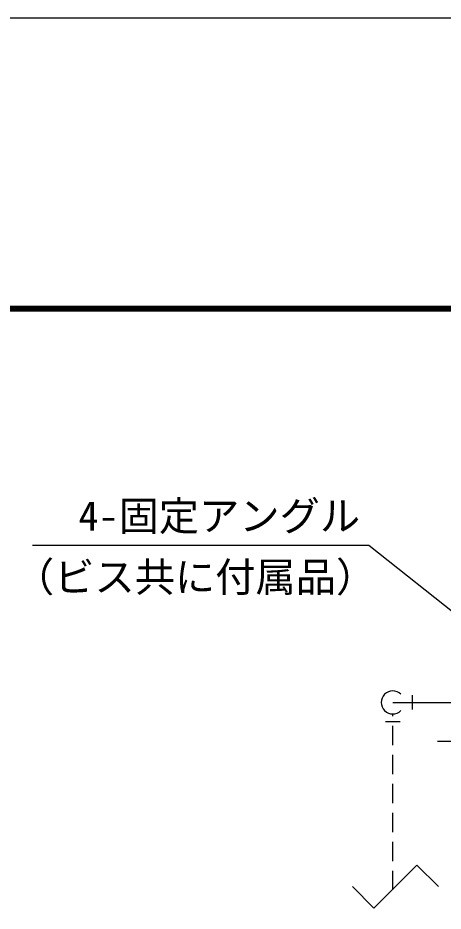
# Model space of a CAD drawing. Units: millimetres, scale not verified. Extents: x -22790 to 8910, y -6308 to 6308.
# Drawn here: x -940 to -148, y 4642 to 6308 of the extents above; entities that cross this region are included whole.
import ezdxf
from ezdxf.enums import TextEntityAlignment as Align

# ---------------------------------------------------------------- set-up
doc = ezdxf.new("R2010")
doc.units = ezdxf.units.MM
doc.header["$LTSCALE"] = 30
doc.linetypes.add('CHAIN1', pattern=[8, 5, -1, 1, -1])
doc.linetypes.add('DASHED1', pattern=[1.8, 1.2, -0.6])
for name, color, linetype, lineweight in [('0-2_機器', 3, 'Continuous', 25), ('1-3_図面枠', 7, 'Continuous', 25), ('1-4_Axis_waku', 7, 'Continuous', 25)]:
    doc.layers.add(name, color=color, linetype=linetype, lineweight=lineweight)
doc.styles.add('ＭＳ ゴシック', font='')
doc.styles.get('ＭＳ ゴシック').set_extended_font_data('MS Gothic')

msp = doc.modelspace()

# ---------------------------------------------------------------- linework, layer by layer
at = {"layer": '0-2_機器', "color": 4}
for p, q in [((-286.09, 5324), (-912.36, 5324)), ((-84.89, 5163.89), (-286.09, 5324))]:
    msp.add_line(p, q, dxfattribs=at)
at = {"layer": '0-2_機器', "color": 6}
for p, q in [((-241.38, 5031.39), (-77.89, 5031.39)), ((-205.38, 5044.89), (-205.38, 5017.89)), ((-227.88, 4995.39), (-254.88, 4995.39))]:
    msp.add_line(p, q, dxfattribs=at)
at = {"layer": '0-2_機器', "color": 6, "linetype": 'DASHED1'}
msp.add_line((-241.38, 4681.73), (-241.38, 5009.79), dxfattribs=at)
at = {"layer": '0-2_機器', "linetype": 'CHAIN1'}
msp.add_line((-158.08, 4958.89), (570.95, 4958.89), dxfattribs=at)
at = {"layer": '0-2_機器', "color": 7}
msp.add_lwpolyline([(-316.46, 4687.98), (-276.46, 4647.98), (-196.46, 4727.98), (-156.46, 4687.98)], dxfattribs=at)
at = {"layer": '0-2_機器', "color": 6}
msp.add_arc((-241.38, 5031.39), 21.6, 45, 315, dxfattribs=at)
at = {"layer": '1-3_図面枠'}
msp.add_lwpolyline([(-8910, -6307.5), (-8910, 6307.5), (8910, 6307.5), (8910, -6307.5)], close=True, dxfattribs=at)
at = {"layer": '1-4_Axis_waku'}
for p, q in [((-7778.4, 5769.9), (8408.4, 5769.9)), ((-7777.8, 5769.3), (8407.8, 5769.3)), ((-7777.2, 5768.7), (8407.2, 5768.7)), ((-7776.6, 5768.1), (8406.6, 5768.1)), ((-7776, 5767.5), (8406, 5767.5)), ((-7775.4, 5766.9), (8405.4, 5766.9)), ((-7774.8, 5766.3), (8404.8, 5766.3)), ((-7774.2, 5765.7), (8404.2, 5765.7)), ((-7773.6, 5765.1), (8403.6, 5765.1)), ((-7773, 5764.5), (8403, 5764.5)), ((-7772.4, 5763.9), (8402.4, 5763.9)), ((-7771.8, 5763.3), (8401.8, 5763.3)), ((-7771.2, 5762.7), (8401.2, 5762.7)), ((-7770.6, 5762.1), (8400.6, 5762.1)), ((-7770, 5761.5), (8400, 5761.5))]:
    msp.add_line(p, q, dxfattribs=at)

# ---------------------------------------------------------------- texts
at = {"layer": '0-2_機器', "color": 4, "style": 'ＭＳ ゴシック'}
for s, p in [('4-固定アングル', (-827.08, 5335.08)), ('（ビス共に付属品）', (-947.24, 5221.24))]:
    msp.add_text(s, height=54.99, dxfattribs=at).set_placement(p, align=Align.BOTTOM_LEFT)

doc.saveas('drawing.dxf')
